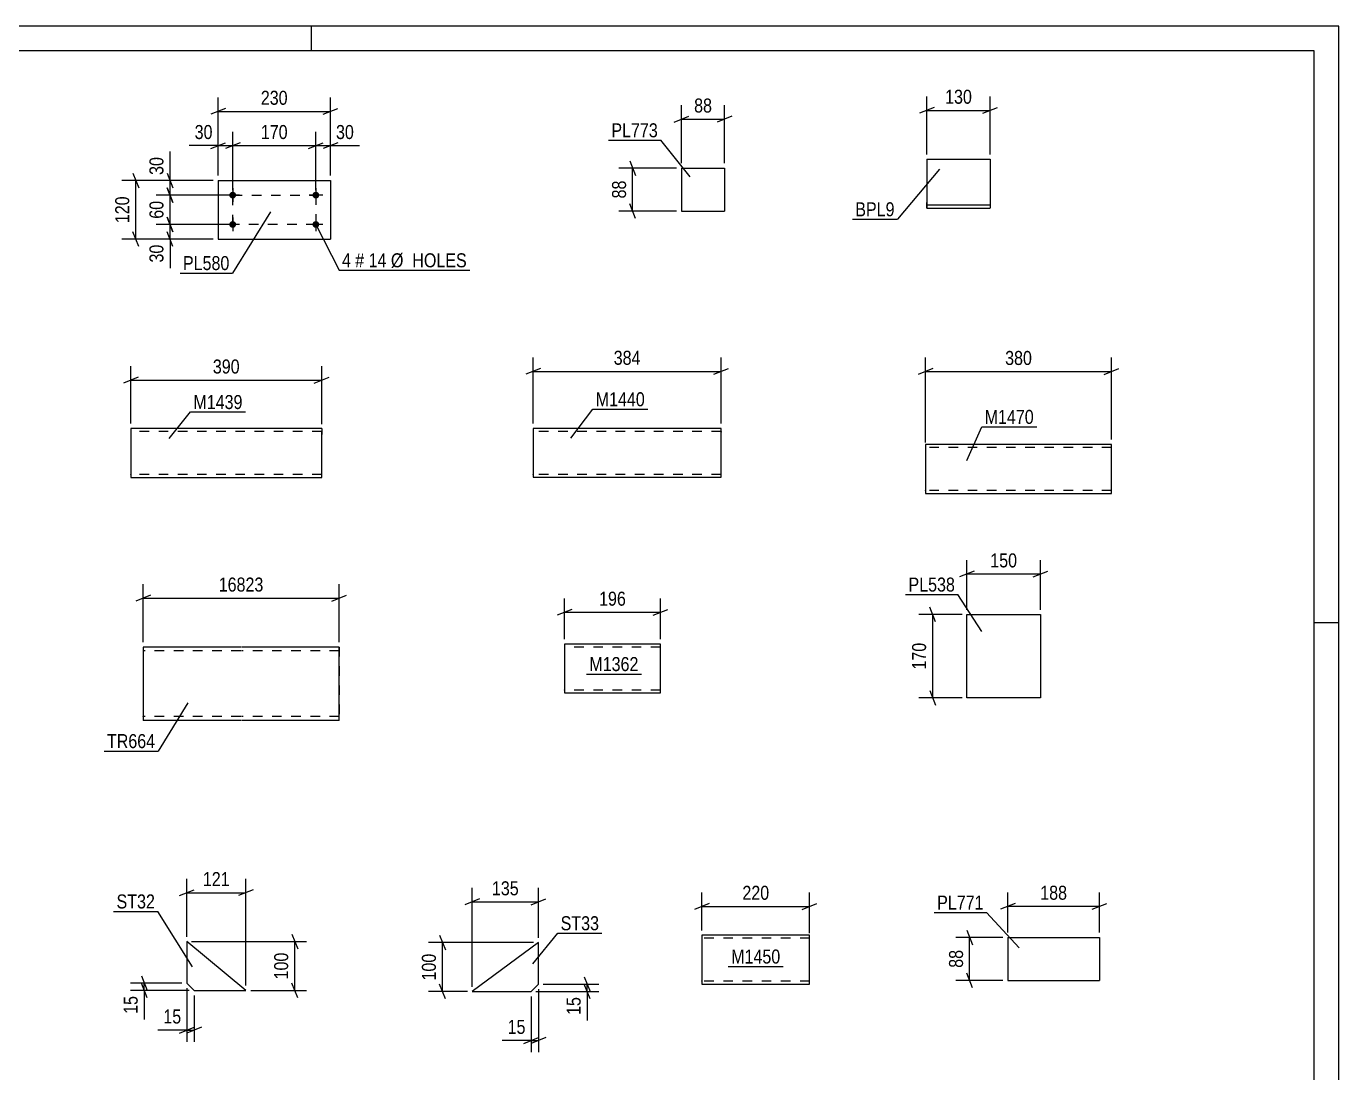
# Model space of a CAD drawing. Header units: millimetres. Extents: x 0 to 594, y 0 to 420.
# Drawn here: x 325.6 to 594, y 206 to 420 of the extents above; entities that cross this region are included whole.
import ezdxf

# ---------------------------------------------------------------- set-up
doc = ezdxf.new("R2010")
doc.units = ezdxf.units.MM
doc.linetypes.add('DXK_LINE_DOT2', pattern=[3.9198, 1.9599, -1.9599])
doc.styles.add('Arial Narrow', font='ARIALN.TTF', dxfattribs={"height": 0.2})

# ---------------------------------------------------------------- blocks, each defined once
blk = doc.blocks.new('Unknown-570386779-1132')
at = {"color": 5, "linetype": 'Continuous'}
for p, q in [((594, 420), (0, 420)), ((384, 415), (384, 420)), ((594, 0), (594, 420)), ((589, 415), (5, 415)), ((589, 5), (589, 415)), ((594, 298), (589, 298))]:
    blk.add_line(p, q, dxfattribs=at)
blk = doc.blocks.new('Bolt-570386779-9736 - 9702')
at = {"linetype": 'Continuous'}
for points in [[(367.86, 384.77, -1), (367.86, 386.17, -1)], [(384.86, 384.77, -1), (384.86, 386.17, -1)], [(367.86, 378.77, -1), (367.86, 380.17, -1)], [(384.86, 378.77, -1), (384.86, 380.17, -1)]]:
    blk.add_hatch(color=1, dxfattribs=at).paths.add_polyline_path(points)
at = {"color": 1, "linetype": 'Continuous'}
for p, q in [((367.86, 386.87), (367.86, 384.07)), ((384.86, 386.87), (384.86, 384.07)), ((369.26, 385.47), (366.46, 385.47)), ((386.26, 385.47), (383.46, 385.47)), ((369.26, 379.47), (366.46, 379.47)), ((367.86, 380.87), (367.86, 378.07)), ((386.26, 379.47), (383.46, 379.47)), ((384.86, 380.87), (384.86, 378.07))]:
    blk.add_line(p, q, dxfattribs=at)
blk = doc.blocks.new('Part-570386779-9751 - 9702')
at = {"color": 2, "linetype": 'Continuous'}
for p, q in [((364.86, 388.47), (364.86, 376.47)), ((364.86, 388.47), (387.86, 388.47)), ((387.86, 388.47), (387.86, 376.47)), ((364.86, 376.47), (387.86, 376.47))]:
    blk.add_line(p, q, dxfattribs=at)
blk = doc.blocks.new('Part-570386779-9984 - 9968')
at = {"color": 2, "linetype": 'Continuous'}
for p, q in [((485.82, 234.13), (463.8, 234.13)), ((463.8, 234.13), (463.8, 224.22)), ((485.82, 224.13), (485.82, 234.13)), ((463.8, 224.22), (463.8, 224.13)), ((463.8, 224.13), (485.82, 224.13))]:
    blk.add_line(p, q, dxfattribs=at)
at = {"color": 7, "linetype": 'DXK_LINE_DOT2'}
for p, q in [((485.82, 233.53), (463.8, 233.53)), ((463.8, 224.73), (463.8, 224.78)), ((485.82, 224.73), (463.8, 224.73)), ((485.82, 224.73), (485.82, 224.78))]:
    blk.add_line(p, q, dxfattribs=at)
blk = doc.blocks.new('Part-570386779-9856 - 9840')
at = {"color": 2, "linetype": 'Continuous'}
for p, q in [((386.05, 337.74), (347.04, 337.74)), ((347.04, 337.74), (347.04, 327.83)), ((386.05, 337.74), (386.05, 337.64)), ((386.05, 337.64), (386.05, 337.38)), ((386.05, 337.38), (386.05, 336.54)), ((386.05, 328.94), (386.05, 336.54)), ((347.04, 327.83), (347.04, 327.74)), ((347.04, 327.74), (386.05, 327.74)), ((386.05, 327.74), (386.05, 328.94))]:
    blk.add_line(p, q, dxfattribs=at)
at = {"color": 7, "linetype": 'DXK_LINE_DOT2'}
for p, q in [((386.05, 337.14), (347.04, 337.14)), ((386.05, 337.38), (386.05, 337.14)), ((386.05, 336.54), (386.05, 336.99)), ((347.04, 328.34), (347.04, 328.38)), ((386.05, 328.34), (347.04, 328.34)), ((386.05, 328.38), (386.05, 328.71)), ((386.05, 328.34), (386.05, 328.38))]:
    blk.add_line(p, q, dxfattribs=at)
blk = doc.blocks.new('Part-570386779-10016 - 10000')
at = {"color": 2, "linetype": 'Continuous'}
for p, q in [((459.63, 391.01), (459.63, 382.21)), ((459.63, 391.01), (468.43, 391.01)), ((468.43, 391.01), (468.43, 382.21)), ((459.63, 382.21), (468.43, 382.21))]:
    blk.add_line(p, q, dxfattribs=at)
blk = doc.blocks.new('Part-570386779-9888 - 9872')
at = {"color": 2, "linetype": 'Continuous'}
for p, q in [((467.71, 337.77), (429.3, 337.77)), ((429.3, 337.77), (429.3, 327.86)), ((467.71, 328.97), (467.71, 337.77)), ((429.3, 327.86), (429.3, 327.77)), ((429.3, 327.77), (467.71, 327.77)), ((467.71, 327.77), (467.71, 328.97))]:
    blk.add_line(p, q, dxfattribs=at)
at = {"color": 7, "linetype": 'DXK_LINE_DOT2'}
for p, q in [((467.71, 337.17), (429.3, 337.17)), ((467.71, 337.17), (467.71, 337.13)), ((467.71, 337.13), (467.71, 337.17)), ((467.71, 337.03), (467.71, 337.13)), ((467.71, 337.13), (467.71, 337.03)), ((429.3, 328.37), (429.3, 328.42)), ((467.71, 328.37), (429.3, 328.37)), ((467.71, 328.42), (467.71, 328.74)), ((467.71, 328.37), (467.71, 328.42))]:
    blk.add_line(p, q, dxfattribs=at)
blk = doc.blocks.new('Part-570386779-10059 - 10043')
at = {"color": 2, "linetype": 'Continuous'}
for p, q in [((509.76, 392.8), (509.76, 382.85)), ((509.76, 392.8), (522.76, 392.8)), ((522.76, 392.8), (522.76, 392.76)), ((522.76, 392.76), (522.76, 382.85)), ((522.76, 383.4), (509.76, 383.4)), ((509.76, 382.85), (509.76, 382.8)), ((509.76, 382.8), (522.76, 382.8)), ((522.76, 382.8), (522.76, 382.85))]:
    blk.add_line(p, q, dxfattribs=at)
at = {"color": 7, "linetype": 'DXK_LINE_DOT2'}
for p, q in [((509.76, 382.8), (509.76, 383.93)), ((522.76, 382.8), (522.76, 382.85))]:
    blk.add_line(p, q, dxfattribs=at)
blk = doc.blocks.new('Part-570386779-9920 - 9904')
at = {"color": 2, "linetype": 'Continuous'}
for p, q in [((455.32, 293.67), (435.71, 293.67)), ((435.71, 293.67), (435.71, 283.76)), ((455.32, 283.67), (455.32, 293.67)), ((435.71, 283.76), (435.71, 283.67)), ((435.71, 283.67), (455.32, 283.67))]:
    blk.add_line(p, q, dxfattribs=at)
at = {"color": 7, "linetype": 'DXK_LINE_DOT2'}
for p, q in [((455.32, 293.07), (435.71, 293.07)), ((435.71, 284.27), (435.71, 284.32)), ((455.32, 284.27), (435.71, 284.27)), ((455.32, 284.27), (455.32, 284.32))]:
    blk.add_line(p, q, dxfattribs=at)
blk = doc.blocks.new('Part-570386779-10150 - 10134')
at = {"color": 2, "linetype": 'Continuous'}
for p, q in [((526.31, 233.7), (526.31, 224.9)), ((526.31, 233.7), (545.11, 233.7)), ((545.11, 233.7), (545.11, 224.9)), ((526.31, 224.9), (545.11, 224.9))]:
    blk.add_line(p, q, dxfattribs=at)
blk = doc.blocks.new('Part-570386779-8673 - 8655')
at = {"color": 2, "linetype": 'Continuous'}
for p, q in [((349.53, 293.06), (349.53, 291.46)), ((369.53, 293.06), (349.53, 293.06)), ((389.63, 293.06), (369.63, 293.06)), ((389.63, 293.06), (389.63, 293.06)), ((389.63, 292.94), (389.63, 293.06)), ((389.63, 278.06), (389.63, 292.94)), ((349.53, 291.46), (349.53, 278.06)), ((369.53, 278.06), (349.53, 278.06)), ((389.63, 278.06), (369.63, 278.06)), ((389.63, 278.06), (389.63, 278.06))]:
    blk.add_line(p, q, dxfattribs=at)
at = {"color": 7, "linetype": 'DXK_LINE_DOT2'}
for p, q in [((389.63, 293.06), (389.63, 278.18)), ((389.63, 293.06), (389.63, 293.06)), ((369.53, 292.26), (349.53, 292.26)), ((389.63, 292.26), (369.63, 292.26)), ((389.63, 292.26), (389.63, 291.46)), ((389.63, 292.26), (389.63, 292.26)), ((349.53, 278.86), (349.53, 278.92)), ((369.53, 278.86), (349.53, 278.86)), ((389.63, 278.86), (369.63, 278.86)), ((389.63, 278.92), (389.63, 279.05)), ((389.63, 278.86), (389.63, 278.92)), ((389.63, 278.86), (389.63, 278.92)), ((389.63, 278.86), (389.63, 278.86)), ((389.63, 278.06), (389.63, 278.18)), ((389.63, 278.06), (389.63, 278.06))]:
    blk.add_line(p, q, dxfattribs=at)
blk = doc.blocks.new('Part-570386779-9520 - 9504')
at = {"color": 2, "linetype": 'Continuous'}
for p, q in [((517.99, 282.7), (517.99, 299.7)), ((517.99, 299.7), (532.99, 299.7)), ((532.99, 299.7), (532.99, 282.7)), ((532.99, 282.7), (517.99, 282.7))]:
    blk.add_line(p, q, dxfattribs=at)
blk = doc.blocks.new('Part-570386779-9563 - 9547')
at = {"color": 2, "linetype": 'Continuous'}
for p, q in [((358.46, 232.84), (358.46, 224.34)), ((370.55, 222.84), (358.46, 232.84)), ((359.96, 222.84), (358.46, 224.34)), ((359.96, 222.84), (370.55, 222.84))]:
    blk.add_line(p, q, dxfattribs=at)
blk = doc.blocks.new('Part-570386779-9622 - 9606')
at = {"color": 2, "linetype": 'Continuous'}
for p, q in [((430.35, 232.62), (416.85, 222.62)), ((430.35, 224.12), (430.35, 232.62)), ((428.85, 222.62), (430.35, 224.12)), ((416.85, 222.62), (428.85, 222.62))]:
    blk.add_line(p, q, dxfattribs=at)
blk = doc.blocks.new('Part-570386779-9952 - 9936')
at = {"color": 2, "linetype": 'Continuous'}
for p, q in [((547.54, 334.47), (509.53, 334.47)), ((509.53, 334.47), (509.53, 324.56)), ((547.54, 324.47), (547.54, 334.47)), ((509.53, 324.56), (509.53, 324.47)), ((509.53, 324.47), (547.54, 324.47))]:
    blk.add_line(p, q, dxfattribs=at)
at = {"color": 7, "linetype": 'DXK_LINE_DOT2'}
for p, q in [((547.54, 333.87), (509.53, 333.87)), ((509.53, 325.07), (509.53, 325.12)), ((547.54, 325.07), (509.53, 325.07)), ((547.54, 325.07), (547.54, 325.12))]:
    blk.add_line(p, q, dxfattribs=at)
blk = doc.blocks.new('Rectangle-570386779-19592 - 9702')
at = {"color": 1, "linetype": 'DXK_LINE_DOT2'}
blk.add_lwpolyline([(367.86, 385.47), (384.86, 385.47), (384.86, 379.47), (367.86, 379.47), (367.86, 385.47)], close=True, dxfattribs=at)
blk = doc.blocks.new('StraightDimension-570386779-9764 - 9702')
at = {"color": 7, "linetype": 'Continuous'}
for p, q in [((364.86, 389.47), (364.86, 398.44)), ((367.86, 386.47), (367.86, 398.44)), ((363.36, 394.99), (366.36, 396.19)), ((364.86, 395.59), (367.86, 395.59)), ((369.36, 396.19), (366.36, 394.99))]:
    blk.add_line(p, q, dxfattribs=at)
at = {"color": 0}
blk.add_wipeout([(364.33, 396.34), (364.33, 400.54), (359.48, 400.54), (359.48, 396.34)], dxfattribs=at)
at = {"color": 7, "linetype": 'Continuous'}
blk.add_line((364.86, 395.59), (358.95, 395.59), dxfattribs=at)
blk.add_line((364.86, 395.59), (358.95, 395.59), dxfattribs=at)
at = {"color": 3, "style": 'Arial Narrow'}
blk.add_text('30', height=2.863, dxfattribs=at).set_placement((360.08, 396.94))
blk = doc.blocks.new('StraightDimension-570386779-9753 - 9702')
at = {"color": 7, "linetype": 'Continuous'}
for p, q in [((364.86, 389.47), (364.86, 405.44)), ((387.86, 389.47), (387.86, 405.44)), ((366.36, 403.19), (363.36, 401.99)), ((364.86, 402.59), (387.86, 402.59)), ((386.36, 401.99), (389.36, 403.19))]:
    blk.add_line(p, q, dxfattribs=at)
at = {"color": 0}
blk.add_wipeout([(379.7, 403.34), (379.7, 407.54), (373.01, 407.54), (373.01, 403.34)], dxfattribs=at)
at = {"color": 3, "style": 'Arial Narrow'}
blk.add_text('230', height=2.863, dxfattribs=at).set_placement((373.61, 403.94))
blk = doc.blocks.new('StraightDimension-570386779-9774 - 9702')
at = {"color": 7, "linetype": 'Continuous'}
for p, q in [((367.86, 386.47), (367.86, 398.44)), ((384.86, 386.47), (384.86, 398.44)), ((369.36, 396.19), (366.36, 394.99)), ((367.86, 395.59), (384.86, 395.59)), ((383.36, 394.99), (386.36, 396.19))]:
    blk.add_line(p, q, dxfattribs=at)
at = {"color": 0}
blk.add_wipeout([(379.7, 396.34), (379.7, 400.54), (373.01, 400.54), (373.01, 396.34)], dxfattribs=at)
at = {"color": 3, "style": 'Arial Narrow'}
blk.add_text('170', height=2.863, dxfattribs=at).set_placement((373.61, 396.94))
blk = doc.blocks.new('StraightDimension-570386779-9784 - 9702')
at = {"color": 7, "linetype": 'Continuous'}
for p, q in [((384.86, 386.47), (384.86, 398.44)), ((387.86, 389.47), (387.86, 398.44)), ((383.36, 394.99), (386.36, 396.19)), ((384.86, 395.59), (387.86, 395.59)), ((389.36, 396.19), (386.36, 394.99))]:
    blk.add_line(p, q, dxfattribs=at)
at = {"color": 0}
blk.add_wipeout([(393.24, 396.34), (393.24, 400.54), (388.38, 400.54), (388.38, 396.34)], dxfattribs=at)
at = {"color": 7, "linetype": 'Continuous'}
blk.add_line((387.86, 395.59), (393.76, 395.59), dxfattribs=at)
blk.add_line((387.86, 395.59), (393.76, 395.59), dxfattribs=at)
at = {"color": 3, "style": 'Arial Narrow'}
blk.add_text('30', height=2.863, dxfattribs=at).set_placement((388.98, 396.94))
blk = doc.blocks.new('StraightDimension-570386779-9795 - 9702')
at = {"color": 7, "linetype": 'Continuous'}
for p, q in [((347.45, 389.97), (348.65, 386.97)), ((363.86, 388.47), (345.2, 388.47)), ((348.05, 376.47), (348.05, 388.47)), ((363.86, 376.47), (345.2, 376.47)), ((348.65, 374.97), (347.45, 377.97))]:
    blk.add_line(p, q, dxfattribs=at)
at = {"color": 0}
blk.add_wipeout([(347.3, 385.81), (343.1, 385.81), (343.1, 379.13), (347.3, 379.13)], dxfattribs=at)
at = {"color": 3, "style": 'Arial Narrow'}
blk.add_text('120', height=2.863, rotation=90.0002, dxfattribs=at).set_placement((346.7, 379.73))
blk = doc.blocks.new('StraightDimension-570386779-9806 - 9702')
at = {"color": 7, "linetype": 'Continuous'}
for p, q in [((366.86, 379.47), (352.2, 379.47)), ((354.45, 380.97), (355.65, 377.97)), ((355.05, 376.47), (355.05, 379.47)), ((363.86, 376.47), (352.2, 376.47)), ((355.65, 374.97), (354.45, 377.97))]:
    blk.add_line(p, q, dxfattribs=at)
at = {"color": 0}
blk.add_wipeout([(354.3, 375.95), (350.1, 375.95), (350.1, 371.09), (354.3, 371.09)], dxfattribs=at)
at = {"color": 7, "linetype": 'Continuous'}
blk.add_line((355.05, 376.47), (355.05, 370.56), dxfattribs=at)
blk.add_line((355.05, 376.47), (355.05, 370.56), dxfattribs=at)
at = {"color": 3, "style": 'Arial Narrow'}
blk.add_text('30', height=2.863, rotation=90.0002, dxfattribs=at).set_placement((353.7, 371.69))
blk = doc.blocks.new('StraightDimension-570386779-9816 - 9702')
at = {"color": 7, "linetype": 'Continuous'}
for p, q in [((354.45, 386.97), (355.65, 383.97)), ((366.86, 385.47), (352.2, 385.47)), ((355.05, 379.47), (355.05, 385.47)), ((366.86, 379.47), (352.2, 379.47)), ((355.65, 377.97), (354.45, 380.97))]:
    blk.add_line(p, q, dxfattribs=at)
at = {"color": 0}
blk.add_wipeout([(354.3, 384.9), (350.1, 384.9), (350.1, 380.04), (354.3, 380.04)], dxfattribs=at)
at = {"color": 3, "style": 'Arial Narrow'}
blk.add_text('60', height=2.863, rotation=90.0002, dxfattribs=at).set_placement((353.7, 380.64))
blk = doc.blocks.new('StraightDimension-570386779-9826 - 9702')
at = {"color": 7, "linetype": 'Continuous'}
for p, q in [((354.45, 389.97), (355.65, 386.97)), ((363.86, 388.47), (352.2, 388.47)), ((355.65, 383.97), (354.45, 386.97)), ((355.05, 385.47), (355.05, 388.47)), ((366.86, 385.47), (352.2, 385.47))]:
    blk.add_line(p, q, dxfattribs=at)
at = {"color": 0}
blk.add_wipeout([(354.3, 393.85), (350.1, 393.85), (350.1, 389), (354.3, 389)], dxfattribs=at)
at = {"color": 7, "linetype": 'Continuous'}
blk.add_line((355.05, 388.47), (355.05, 394.38), dxfattribs=at)
blk.add_line((355.05, 388.47), (355.05, 394.38), dxfattribs=at)
at = {"color": 3, "style": 'Arial Narrow'}
blk.add_text('30', height=2.863, rotation=90.0002, dxfattribs=at).set_placement((353.7, 389.6))
blk = doc.blocks.new('StraightDimension-570386779-19692 - 9968')
at = {"color": 7, "linetype": 'Continuous'}
for p, q in [((463.8, 235.13), (463.8, 242.88)), ((485.82, 234.53), (485.82, 242.88)), ((465.3, 240.63), (462.3, 239.43)), ((463.8, 240.03), (485.82, 240.03)), ((484.32, 239.43), (487.32, 240.63))]:
    blk.add_line(p, q, dxfattribs=at)
at = {"color": 0}
blk.add_wipeout([(478.15, 240.78), (478.15, 244.98), (471.47, 244.98), (471.47, 240.78)], dxfattribs=at)
at = {"color": 3, "style": 'Arial Narrow'}
blk.add_text('220', height=2.863, dxfattribs=at).set_placement((472.07, 241.38))
blk = doc.blocks.new('StraightDimension-570386779-19604 - 9840')
at = {"color": 7, "linetype": 'Continuous'}
for p, q in [((347.04, 338.74), (347.04, 350.49)), ((386.05, 338.64), (386.05, 350.49)), ((348.54, 348.24), (345.54, 347.04)), ((347.04, 347.64), (386.05, 347.64)), ((384.55, 347.04), (387.55, 348.24))]:
    blk.add_line(p, q, dxfattribs=at)
at = {"color": 0}
blk.add_wipeout([(369.89, 348.39), (369.89, 352.59), (363.2, 352.59), (363.2, 348.39)], dxfattribs=at)
at = {"color": 3, "style": 'Arial Narrow'}
blk.add_text('390', height=2.863, dxfattribs=at).set_placement((363.8, 348.99))
blk = doc.blocks.new('StraightDimension-570386779-10018 - 10000')
at = {"color": 7, "linetype": 'Continuous'}
for p, q in [((459.63, 392.01), (459.63, 403.86)), ((468.43, 392.01), (468.43, 403.86)), ((458.13, 400.41), (461.13, 401.61)), ((459.63, 401.01), (468.43, 401.01)), ((469.93, 401.61), (466.93, 400.41))]:
    blk.add_line(p, q, dxfattribs=at)
at = {"color": 0}
blk.add_wipeout([(466.46, 401.76), (466.46, 405.96), (461.6, 405.96), (461.6, 401.76)], dxfattribs=at)
at = {"color": 3, "style": 'Arial Narrow'}
blk.add_text('88', height=2.863, dxfattribs=at).set_placement((462.2, 402.36))
blk = doc.blocks.new('StraightDimension-570386779-10029 - 10000')
at = {"color": 7, "linetype": 'Continuous'}
for p, q in [((449.03, 392.51), (450.23, 389.51)), ((458.63, 391.01), (446.78, 391.01)), ((449.63, 382.21), (449.63, 391.01)), ((458.63, 382.21), (446.78, 382.21)), ((450.23, 380.71), (449.03, 383.71))]:
    blk.add_line(p, q, dxfattribs=at)
at = {"color": 0}
blk.add_wipeout([(448.88, 389.04), (444.68, 389.04), (444.68, 384.19), (448.88, 384.19)], dxfattribs=at)
at = {"color": 3, "style": 'Arial Narrow'}
blk.add_text('88', height=2.863, rotation=90.0002, dxfattribs=at).set_placement((448.28, 384.79))
blk = doc.blocks.new('StraightDimension-570386779-19618 - 9872')
at = {"color": 7, "linetype": 'Continuous'}
for p, q in [((429.3, 338.77), (429.3, 352.28)), ((467.71, 338.77), (467.71, 352.28)), ((430.8, 350.03), (427.8, 348.83)), ((429.3, 349.43), (467.71, 349.43)), ((466.21, 348.83), (469.21, 350.03))]:
    blk.add_line(p, q, dxfattribs=at)
at = {"color": 0}
blk.add_wipeout([(451.85, 350.18), (451.85, 354.38), (445.16, 354.38), (445.16, 350.18)], dxfattribs=at)
at = {"color": 3, "style": 'Arial Narrow'}
blk.add_text('384', height=2.863, dxfattribs=at).set_placement((445.76, 350.78))
blk = doc.blocks.new('StraightDimension-570386779-10061 - 10043')
at = {"color": 7, "linetype": 'Continuous'}
for p, q in [((509.76, 393.8), (509.76, 405.65)), ((522.76, 393.8), (522.76, 405.65)), ((511.26, 403.4), (508.26, 402.2)), ((509.76, 402.8), (522.76, 402.8)), ((521.26, 402.2), (524.26, 403.4))]:
    blk.add_line(p, q, dxfattribs=at)
at = {"color": 0}
blk.add_wipeout([(519.61, 403.55), (519.61, 407.75), (512.92, 407.75), (512.92, 403.55)], dxfattribs=at)
at = {"color": 3, "style": 'Arial Narrow'}
blk.add_text('130', height=2.863, dxfattribs=at).set_placement((513.52, 404.15))
blk = doc.blocks.new('StraightDimension-570386779-19655 - 9904')
at = {"color": 7, "linetype": 'Continuous'}
for p, q in [((437.21, 300.77), (434.21, 299.57)), ((435.71, 294.67), (435.71, 303.02)), ((453.82, 299.57), (456.82, 300.77)), ((455.32, 294.67), (455.32, 303.02)), ((435.71, 300.17), (455.32, 300.17))]:
    blk.add_line(p, q, dxfattribs=at)
at = {"color": 0}
blk.add_wipeout([(448.86, 300.92), (448.86, 305.12), (442.17, 305.12), (442.17, 300.92)], dxfattribs=at)
at = {"color": 3, "style": 'Arial Narrow'}
blk.add_text('196', height=2.863, dxfattribs=at).set_placement((442.77, 301.52))
blk = doc.blocks.new('StraightDimension-570386779-10152 - 10134')
at = {"color": 7, "linetype": 'Continuous'}
for p, q in [((526.31, 234.7), (526.31, 242.9)), ((545.11, 234.7), (545.11, 242.9)), ((527.81, 240.65), (524.81, 239.45)), ((526.31, 240.05), (545.11, 240.05)), ((543.61, 239.45), (546.61, 240.65))]:
    blk.add_line(p, q, dxfattribs=at)
at = {"color": 0}
blk.add_wipeout([(539.05, 240.8), (539.05, 245), (532.37, 245), (532.37, 240.8)], dxfattribs=at)
at = {"color": 3, "style": 'Arial Narrow'}
blk.add_text('188', height=2.863, dxfattribs=at).set_placement((532.97, 241.4))
blk = doc.blocks.new('StraightDimension-570386779-10163 - 10134')
at = {"color": 7, "linetype": 'Continuous'}
for p, q in [((525.31, 233.7), (515.68, 233.7)), ((517.93, 235.2), (519.13, 232.2)), ((518.53, 224.9), (518.53, 233.7)), ((519.13, 223.4), (517.93, 226.4)), ((525.31, 224.9), (515.68, 224.9))]:
    blk.add_line(p, q, dxfattribs=at)
at = {"color": 0}
blk.add_wipeout([(517.78, 231.73), (513.58, 231.73), (513.58, 226.88), (517.78, 226.88)], dxfattribs=at)
at = {"color": 3, "style": 'Arial Narrow'}
blk.add_text('88', height=2.863, rotation=90.0002, dxfattribs=at).set_placement((517.18, 227.48))
blk = doc.blocks.new('StraightDimension-570386779-8676 - 8655')
at = {"color": 7, "linetype": 'Continuous'}
for p, q in [((351.03, 303.66), (348.03, 302.46)), ((349.53, 294.06), (349.53, 305.91)), ((388.13, 302.46), (391.13, 303.66)), ((389.63, 294.06), (389.63, 305.91)), ((349.53, 303.06), (389.63, 303.06))]:
    blk.add_line(p, q, dxfattribs=at)
at = {"color": 0}
blk.add_wipeout([(374.75, 303.81), (374.75, 308.01), (364.4, 308.01), (364.4, 303.81)], dxfattribs=at)
at = {"color": 3, "style": 'Arial Narrow'}
blk.add_text('16823', height=2.863, dxfattribs=at).set_placement((365, 304.41))
blk = doc.blocks.new('StraightDimension-570386779-9533 - 9504')
at = {"color": 7, "linetype": 'Continuous'}
for p, q in [((511.58, 298.2), (510.38, 301.2)), ((516.99, 299.7), (508.13, 299.7)), ((510.98, 282.7), (510.98, 299.7)), ((516.99, 282.7), (508.13, 282.7)), ((510.38, 284.2), (511.58, 281.2))]:
    blk.add_line(p, q, dxfattribs=at)
at = {"color": 0}
blk.add_wipeout([(510.23, 294.54), (506.03, 294.54), (506.03, 287.86), (510.23, 287.86)], dxfattribs=at)
at = {"color": 3, "style": 'Arial Narrow'}
blk.add_text('170', height=2.863, rotation=90.0002, dxfattribs=at).set_placement((509.63, 288.46))
blk = doc.blocks.new('StraightDimension-570386779-19681 - 9504')
at = {"color": 7, "linetype": 'Continuous'}
for p, q in [((517.99, 300.7), (517.99, 310.85)), ((532.99, 300.7), (532.99, 310.85)), ((519.49, 308.6), (516.49, 307.4)), ((517.99, 308), (532.99, 308)), ((531.49, 307.4), (534.49, 308.6))]:
    blk.add_line(p, q, dxfattribs=at)
at = {"color": 0}
blk.add_wipeout([(528.83, 308.75), (528.83, 312.95), (522.15, 312.95), (522.15, 308.75)], dxfattribs=at)
at = {"color": 3, "style": 'Arial Narrow'}
blk.add_text('150', height=2.863, dxfattribs=at).set_placement((522.75, 309.35))
blk = doc.blocks.new('StraightDimension-570386779-9565 - 9547')
at = {"color": 7, "linetype": 'Continuous'}
for p, q in [((379.95, 234.34), (381.15, 231.34)), ((359.46, 232.84), (382.95, 232.84)), ((380.55, 222.84), (380.55, 232.84)), ((371.55, 222.84), (382.95, 222.84)), ((381.15, 221.34), (379.95, 224.34))]:
    blk.add_line(p, q, dxfattribs=at)
at = {"color": 0}
blk.add_wipeout([(379.8, 231.18), (375.6, 231.18), (375.6, 224.5), (379.8, 224.5)], dxfattribs=at)
at = {"color": 3, "style": 'Arial Narrow'}
blk.add_text('100', height=2.863, rotation=90.0002, dxfattribs=at).set_placement((379.2, 225.1))
blk = doc.blocks.new('StraightDimension-570386779-9574 - 9547')
at = {"color": 7, "linetype": 'Continuous'}
for p, q in [((349.18, 225.84), (350.38, 222.84)), ((357.46, 224.34), (346.93, 224.34)), ((358.96, 222.84), (346.93, 222.84)), ((350.38, 221.34), (349.18, 224.34)), ((349.78, 222.84), (349.78, 224.34))]:
    blk.add_line(p, q, dxfattribs=at)
at = {"color": 0}
blk.add_wipeout([(349.03, 222.32), (344.83, 222.32), (344.83, 217.46), (349.03, 217.46)], dxfattribs=at)
at = {"color": 7, "linetype": 'Continuous'}
blk.add_line((349.78, 222.84), (349.78, 216.94), dxfattribs=at)
blk.add_line((349.78, 222.84), (349.78, 216.94), dxfattribs=at)
at = {"color": 3, "style": 'Arial Narrow'}
blk.add_text('15', height=2.863, rotation=90.0002, dxfattribs=at).set_placement((348.43, 218.06))
blk = doc.blocks.new('StraightDimension-570386779-9585 - 9547')
at = {"color": 7, "linetype": 'Continuous'}
for p, q in [((358.46, 233.84), (358.46, 245.69)), ((370.55, 223.84), (370.55, 245.69)), ((356.96, 242.24), (359.96, 243.44)), ((358.46, 242.84), (370.55, 242.84)), ((372.05, 243.44), (369.05, 242.24))]:
    blk.add_line(p, q, dxfattribs=at)
at = {"color": 0}
blk.add_wipeout([(367.85, 243.59), (367.85, 247.79), (361.16, 247.79), (361.16, 243.59)], dxfattribs=at)
at = {"color": 3, "style": 'Arial Narrow'}
blk.add_text('121', height=2.863, dxfattribs=at).set_placement((361.76, 244.19))
blk = doc.blocks.new('StraightDimension-570386779-9592 - 9547')
at = {"color": 7, "linetype": 'Continuous'}
for p, q in [((358.46, 223.34), (358.46, 212.34)), ((359.96, 221.84), (359.96, 212.34)), ((356.96, 214.14), (359.96, 215.34)), ((361.46, 215.34), (358.46, 214.14)), ((358.46, 214.74), (359.96, 214.74))]:
    blk.add_line(p, q, dxfattribs=at)
at = {"color": 0}
blk.add_wipeout([(357.93, 215.49), (357.93, 219.69), (353.08, 219.69), (353.08, 215.49)], dxfattribs=at)
at = {"color": 7, "linetype": 'Continuous'}
blk.add_line((358.46, 214.74), (352.55, 214.74), dxfattribs=at)
blk.add_line((358.46, 214.74), (352.55, 214.74), dxfattribs=at)
at = {"color": 3, "style": 'Arial Narrow'}
blk.add_text('15', height=2.863, dxfattribs=at).set_placement((353.68, 216.09))
blk = doc.blocks.new('StraightDimension-570386779-9633 - 9606')
at = {"color": 7, "linetype": 'Continuous'}
for p, q in [((430.35, 223.12), (430.35, 210.22)), ((428.85, 221.62), (428.85, 210.22)), ((427.35, 212.02), (430.35, 213.22)), ((431.85, 213.22), (428.85, 212.02)), ((428.85, 212.62), (430.35, 212.62))]:
    blk.add_line(p, q, dxfattribs=at)
at = {"color": 0}
blk.add_wipeout([(428.32, 213.37), (428.32, 217.57), (423.47, 217.57), (423.47, 213.37)], dxfattribs=at)
at = {"color": 7, "linetype": 'Continuous'}
blk.add_line((428.85, 212.62), (422.94, 212.62), dxfattribs=at)
blk.add_line((428.85, 212.62), (422.94, 212.62), dxfattribs=at)
at = {"color": 3, "style": 'Arial Narrow'}
blk.add_text('15', height=2.863, dxfattribs=at).set_placement((424.07, 213.97))
blk = doc.blocks.new('StraightDimension-570386779-9656 - 9606')
at = {"color": 7, "linetype": 'Continuous'}
for p, q in [((439.75, 225.62), (440.95, 222.62)), ((431.35, 224.12), (442.75, 224.12)), ((440.95, 221.12), (439.75, 224.12)), ((440.35, 222.62), (440.35, 224.12)), ((429.85, 222.62), (442.75, 222.62))]:
    blk.add_line(p, q, dxfattribs=at)
at = {"color": 0}
blk.add_wipeout([(439.6, 222.09), (435.4, 222.09), (435.4, 217.24), (439.6, 217.24)], dxfattribs=at)
at = {"color": 7, "linetype": 'Continuous'}
blk.add_line((440.35, 222.62), (440.35, 216.71), dxfattribs=at)
blk.add_line((440.35, 222.62), (440.35, 216.71), dxfattribs=at)
at = {"color": 3, "style": 'Arial Narrow'}
blk.add_text('15', height=2.863, rotation=90.0002, dxfattribs=at).set_placement((439, 217.84))
blk = doc.blocks.new('StraightDimension-570386779-9624 - 9606')
at = {"color": 7, "linetype": 'Continuous'}
for p, q in [((418.35, 241.55), (415.35, 240.35)), ((416.85, 223.62), (416.85, 243.8)), ((428.85, 240.35), (431.85, 241.55)), ((430.35, 233.62), (430.35, 243.8)), ((416.85, 240.95), (430.35, 240.95))]:
    blk.add_line(p, q, dxfattribs=at)
at = {"color": 0}
blk.add_wipeout([(426.94, 241.7), (426.94, 245.9), (420.26, 245.9), (420.26, 241.7)], dxfattribs=at)
at = {"color": 3, "style": 'Arial Narrow'}
blk.add_text('135', height=2.863, dxfattribs=at).set_placement((420.86, 242.3))
blk = doc.blocks.new('StraightDimension-570386779-9647 - 9606')
at = {"color": 7, "linetype": 'Continuous'}
for p, q in [((410.15, 234.12), (411.35, 231.12)), ((429.35, 232.62), (407.9, 232.62)), ((410.75, 222.62), (410.75, 232.62)), ((411.35, 221.12), (410.15, 224.12)), ((415.85, 222.62), (407.9, 222.62))]:
    blk.add_line(p, q, dxfattribs=at)
at = {"color": 0}
blk.add_wipeout([(410, 230.96), (405.8, 230.96), (405.8, 224.28), (410, 224.28)], dxfattribs=at)
at = {"color": 3, "style": 'Arial Narrow'}
blk.add_text('100', height=2.863, rotation=90.0002, dxfattribs=at).set_placement((409.4, 224.88))
blk = doc.blocks.new('StraightDimension-570386779-19635 - 9936')
at = {"color": 7, "linetype": 'Continuous'}
for p, q in [((509.53, 334.87), (509.53, 352.24)), ((547.54, 335.47), (547.54, 352.24)), ((511.03, 349.99), (508.03, 348.79)), ((509.53, 349.39), (547.54, 349.39)), ((546.04, 348.79), (549.04, 349.99))]:
    blk.add_line(p, q, dxfattribs=at)
at = {"color": 0}
blk.add_wipeout([(531.88, 350.14), (531.88, 354.34), (525.19, 354.34), (525.19, 350.14)], dxfattribs=at)
at = {"color": 3, "style": 'Arial Narrow'}
blk.add_text('380', height=2.863, dxfattribs=at).set_placement((525.79, 350.74))
blk = doc.blocks.new('Mark-570386779-9732 - 9702')
at = {"color": 0}
blk.add_wipeout([(392.02, 370.71), (392.02, 373.71), (390.2, 373.71), (390.2, 370.71)], dxfattribs=at)
blk.add_wipeout([(392.02, 370.71), (392.02, 373.71), (390.2, 373.71), (390.2, 370.71)], dxfattribs=at)
at = {"color": 7, "linetype": 'Continuous'}
blk.add_line((384.86, 379.47), (389.6, 370.11), dxfattribs=at)
at = {"color": 0}
blk.add_wipeout([(394.75, 370.71), (394.75, 373.71), (392.92, 373.71), (392.92, 370.71)], dxfattribs=at)
blk.add_wipeout([(394.75, 370.71), (394.75, 373.71), (392.92, 373.71), (392.92, 370.71)], dxfattribs=at)
at = {"color": 3, "style": 'Arial Narrow'}
blk.add_text('4', height=2.86, dxfattribs=at).set_placement((390.2, 370.71))
at = {"color": 0}
blk.add_wipeout([(399.31, 370.71), (399.31, 373.71), (395.65, 373.71), (395.65, 370.71)], dxfattribs=at)
blk.add_wipeout([(399.31, 370.71), (399.31, 373.71), (395.65, 373.71), (395.65, 370.71)], dxfattribs=at)
at = {"color": 3, "style": 'Arial Narrow'}
blk.add_text('#', height=2.86, dxfattribs=at).set_placement((392.92, 370.71))
at = {"color": 0}
blk.add_wipeout([(415.73, 370.71), (415.73, 373.71), (400.21, 373.71), (400.21, 370.71)], dxfattribs=at)
blk.add_wipeout([(415.73, 370.71), (415.73, 373.71), (400.21, 373.71), (400.21, 370.71)], dxfattribs=at)
at = {"color": 7, "linetype": 'Continuous'}
blk.add_line((389.6, 370.11), (416.33, 370.11), dxfattribs=at)
at = {"color": 3, "style": 'Arial Narrow'}
for s, p in [('14', (395.65, 370.71)), ('Ø  HOLES', (400.21, 370.71))]:
    blk.add_text(s, height=2.863, dxfattribs=at).set_placement(p)
blk = doc.blocks.new('Mark-570386779-9747 - 9702')
at = {"color": 0}
blk.add_wipeout([(367.2, 370.14), (367.2, 373.14), (357.69, 373.14), (357.69, 370.14)], dxfattribs=at)
blk.add_wipeout([(367.2, 370.14), (367.2, 373.14), (357.69, 373.14), (357.69, 370.14)], dxfattribs=at)
at = {"color": 30, "linetype": 'Continuous'}
for p in [(375.57, 382.04), (357.09, 369.54)]:
    blk.add_line(p, (367.8, 369.54), dxfattribs=at)
at = {"color": 3, "style": 'Arial Narrow'}
blk.add_text('PL580', height=2.863, dxfattribs=at).set_placement((357.69, 370.14))
blk = doc.blocks.new('Mark-570386779-9980 - 9968')
at = {"color": 0}
blk.add_wipeout([(479.84, 228.35), (479.84, 231.35), (469.78, 231.35), (469.78, 228.35)], dxfattribs=at)
blk.add_wipeout([(479.84, 228.35), (479.84, 231.35), (469.78, 231.35), (469.78, 228.35)], dxfattribs=at)
at = {"color": 30, "linetype": 'Continuous'}
blk.add_line((469.18, 227.75), (480.44, 227.75), dxfattribs=at)
at = {"color": 3, "style": 'Arial Narrow'}
blk.add_text('M1450', height=2.863, dxfattribs=at).set_placement((469.78, 228.35))
blk = doc.blocks.new('Mark-570386779-9852 - 9840')
at = {"color": 0}
blk.add_wipeout([(369.88, 341.73), (369.88, 344.73), (359.83, 344.73), (359.83, 341.73)], dxfattribs=at)
blk.add_wipeout([(369.88, 341.73), (369.88, 344.73), (359.83, 344.73), (359.83, 341.73)], dxfattribs=at)
at = {"color": 30, "linetype": 'Continuous'}
for p, q in [((354.87, 335.71), (359.23, 341.13)), ((359.23, 341.13), (370.48, 341.13))]:
    blk.add_line(p, q, dxfattribs=at)
at = {"color": 3, "style": 'Arial Narrow'}
blk.add_text('M1439', height=2.863, dxfattribs=at).set_placement((359.83, 341.73))
blk = doc.blocks.new('Mark-570386779-10012 - 10000')
at = {"color": 0}
blk.add_wipeout([(454.78, 397.29), (454.78, 400.29), (445.28, 400.29), (445.28, 397.29)], dxfattribs=at)
blk.add_wipeout([(454.78, 397.29), (454.78, 400.29), (445.28, 400.29), (445.28, 397.29)], dxfattribs=at)
at = {"color": 30, "linetype": 'Continuous'}
for p in [(444.68, 396.69), (461.42, 389.23)]:
    blk.add_line(p, (455.38, 396.69), dxfattribs=at)
at = {"color": 3, "style": 'Arial Narrow'}
blk.add_text('PL773', height=2.863, dxfattribs=at).set_placement((445.28, 397.29))
blk = doc.blocks.new('Mark-570386779-9884 - 9872')
at = {"color": 0}
blk.add_wipeout([(452.14, 342.3), (452.14, 345.3), (442.08, 345.3), (442.08, 342.3)], dxfattribs=at)
blk.add_wipeout([(452.14, 342.3), (452.14, 345.3), (442.08, 345.3), (442.08, 342.3)], dxfattribs=at)
at = {"color": 30, "linetype": 'Continuous'}
for p, q in [((437.01, 335.74), (441.48, 341.7)), ((441.48, 341.7), (452.74, 341.7))]:
    blk.add_line(p, q, dxfattribs=at)
at = {"color": 3, "style": 'Arial Narrow'}
blk.add_text('M1440', height=2.863, dxfattribs=at).set_placement((442.08, 342.3))
blk = doc.blocks.new('Mark-570386779-10055 - 10043')
at = {"color": 0}
blk.add_wipeout([(503.19, 381.14), (503.19, 384.14), (495.15, 384.14), (495.15, 381.14)], dxfattribs=at)
blk.add_wipeout([(503.19, 381.14), (503.19, 384.14), (495.15, 384.14), (495.15, 381.14)], dxfattribs=at)
at = {"color": 30, "linetype": 'Continuous'}
for p in [(512.39, 390.77), (494.55, 380.54)]:
    blk.add_line(p, (503.79, 380.54), dxfattribs=at)
at = {"color": 3, "style": 'Arial Narrow'}
blk.add_text('BPL9', height=2.863, dxfattribs=at).set_placement((495.15, 381.14))
blk = doc.blocks.new('Mark-570386779-9916 - 9904')
at = {"color": 0}
blk.add_wipeout([(450.83, 288.15), (450.83, 291.15), (440.78, 291.15), (440.78, 288.15)], dxfattribs=at)
blk.add_wipeout([(450.83, 288.15), (450.83, 291.15), (440.78, 291.15), (440.78, 288.15)], dxfattribs=at)
at = {"color": 30, "linetype": 'Continuous'}
blk.add_line((440.18, 287.55), (451.43, 287.55), dxfattribs=at)
at = {"color": 3, "style": 'Arial Narrow'}
blk.add_text('M1362', height=2.863, dxfattribs=at).set_placement((440.78, 288.15))
blk = doc.blocks.new('Mark-570386779-10146 - 10134')
at = {"color": 0}
blk.add_wipeout([(521.4, 239.38), (521.4, 242.38), (511.89, 242.38), (511.89, 239.38)], dxfattribs=at)
blk.add_wipeout([(521.4, 239.38), (521.4, 242.38), (511.89, 242.38), (511.89, 239.38)], dxfattribs=at)
at = {"color": 30, "linetype": 'Continuous'}
for p in [(511.29, 238.78), (528.69, 231.54)]:
    blk.add_line(p, (522, 238.78), dxfattribs=at)
at = {"color": 3, "style": 'Arial Narrow'}
blk.add_text('PL771', height=2.863, dxfattribs=at).set_placement((511.89, 239.38))
blk = doc.blocks.new('Mark-570386779-8669 - 8655')
at = {"color": 0}
blk.add_wipeout([(352.01, 272.4), (352.01, 275.4), (342.15, 275.4), (342.15, 272.4)], dxfattribs=at)
blk.add_wipeout([(352.01, 272.4), (352.01, 275.4), (342.15, 275.4), (342.15, 272.4)], dxfattribs=at)
at = {"color": 30, "linetype": 'Continuous'}
for p in [(358.71, 281.68), (341.55, 271.8)]:
    blk.add_line(p, (352.61, 271.8), dxfattribs=at)
at = {"color": 3, "style": 'Arial Narrow'}
blk.add_text('TR664', height=2.863, dxfattribs=at).set_placement((342.15, 272.4))
blk = doc.blocks.new('Mark-570386779-9516 - 9504')
at = {"color": 0}
blk.add_wipeout([(515.53, 304.41), (515.53, 307.41), (506.03, 307.41), (506.03, 304.41)], dxfattribs=at)
blk.add_wipeout([(515.53, 304.41), (515.53, 307.41), (506.03, 307.41), (506.03, 304.41)], dxfattribs=at)
at = {"color": 30, "linetype": 'Continuous'}
for p in [(505.43, 303.81), (521.02, 296.27)]:
    blk.add_line(p, (516.13, 303.81), dxfattribs=at)
at = {"color": 3, "style": 'Arial Narrow'}
blk.add_text('PL538', height=2.863, dxfattribs=at).set_placement((506.03, 304.41))
blk = doc.blocks.new('Mark-570386779-9559 - 9547')
at = {"color": 0}
blk.add_wipeout([(351.96, 239.61), (351.96, 242.61), (344.11, 242.61), (344.11, 239.61)], dxfattribs=at)
blk.add_wipeout([(351.96, 239.61), (351.96, 242.61), (344.11, 242.61), (344.11, 239.61)], dxfattribs=at)
at = {"color": 30, "linetype": 'Continuous'}
for p in [(343.51, 239.01), (359.67, 227.71)]:
    blk.add_line(p, (352.56, 239.01), dxfattribs=at)
at = {"color": 3, "style": 'Arial Narrow'}
blk.add_text('ST32', height=2.863, dxfattribs=at).set_placement((344.11, 239.61))
blk = doc.blocks.new('Mark-570386779-9618 - 9606')
at = {"color": 0}
blk.add_wipeout([(442.76, 235.16), (442.76, 238.16), (434.91, 238.16), (434.91, 235.16)], dxfattribs=at)
blk.add_wipeout([(442.76, 235.16), (442.76, 238.16), (434.91, 238.16), (434.91, 235.16)], dxfattribs=at)
at = {"color": 30, "linetype": 'Continuous'}
for p, q in [((429.21, 228.3), (434.31, 234.56)), ((434.31, 234.56), (443.36, 234.56))]:
    blk.add_line(p, q, dxfattribs=at)
at = {"color": 3, "style": 'Arial Narrow'}
blk.add_text('ST33', height=2.863, dxfattribs=at).set_placement((434.91, 235.16))
blk = doc.blocks.new('Mark-570386779-9948 - 9936')
at = {"color": 0}
blk.add_wipeout([(531.65, 338.69), (531.65, 341.69), (521.6, 341.69), (521.6, 338.69)], dxfattribs=at)
blk.add_wipeout([(531.65, 338.69), (531.65, 341.69), (521.6, 341.69), (521.6, 338.69)], dxfattribs=at)
at = {"color": 30, "linetype": 'Continuous'}
for p, q in [((517.95, 331.2), (521, 338.09)), ((521, 338.09), (532.25, 338.09))]:
    blk.add_line(p, q, dxfattribs=at)
at = {"color": 3, "style": 'Arial Narrow'}
blk.add_text('M1470', height=2.863, dxfattribs=at).set_placement((521.6, 338.69))

msp = doc.modelspace()

# ---------------------------------------------------------------- block references
for name in ['Unknown-570386779-1132', 'Part-570386779-10059 - 10043', 'Part-570386779-10016 - 10000', 'Part-570386779-9751 - 9702', 'Bolt-570386779-9736 - 9702', 'Rectangle-570386779-19592 - 9702', 'Part-570386779-9856 - 9840', 'Part-570386779-9888 - 9872', 'Part-570386779-9952 - 9936', 'Part-570386779-9520 - 9504', 'Part-570386779-8673 - 8655', 'Part-570386779-9920 - 9904', 'Part-570386779-9984 - 9968', 'Part-570386779-10150 - 10134', 'Part-570386779-9563 - 9547', 'Part-570386779-9622 - 9606']:
    msp.add_blockref(name, (0, 0))

# ---------------------------------------------------------------- next in the draw order: block references
for name in ['StraightDimension-570386779-10018 - 10000', 'StraightDimension-570386779-10061 - 10043', 'StraightDimension-570386779-9764 - 9702', 'Mark-570386779-10055 - 10043', 'Mark-570386779-9732 - 9702', 'StraightDimension-570386779-19618 - 9872', 'StraightDimension-570386779-19635 - 9936', 'StraightDimension-570386779-19604 - 9840', 'StraightDimension-570386779-8676 - 8655', 'StraightDimension-570386779-19655 - 9904', 'StraightDimension-570386779-9533 - 9504', 'Mark-570386779-9916 - 9904', 'Mark-570386779-8669 - 8655', 'StraightDimension-570386779-19692 - 9968', 'StraightDimension-570386779-10152 - 10134', 'StraightDimension-570386779-9565 - 9547', 'Mark-570386779-9980 - 9968', 'StraightDimension-570386779-9633 - 9606']:
    msp.add_blockref(name, (0, 0))

# ---------------------------------------------------------------- next in the draw order: block references
for name in ['StraightDimension-570386779-9753 - 9702', 'StraightDimension-570386779-10029 - 10000', 'Mark-570386779-9852 - 9840', 'Mark-570386779-9884 - 9872', 'Mark-570386779-9948 - 9936', 'StraightDimension-570386779-19681 - 9504', 'StraightDimension-570386779-10163 - 10134', 'StraightDimension-570386779-9574 - 9547', 'StraightDimension-570386779-9656 - 9606']:
    msp.add_blockref(name, (0, 0))

# ---------------------------------------------------------------- next in the draw order: block references
for name in ['StraightDimension-570386779-9774 - 9702', 'Mark-570386779-10012 - 10000', 'StraightDimension-570386779-9795 - 9702', 'Mark-570386779-9516 - 9504', 'StraightDimension-570386779-9585 - 9547', 'StraightDimension-570386779-9624 - 9606', 'Mark-570386779-10146 - 10134']:
    msp.add_blockref(name, (0, 0))

# ---------------------------------------------------------------- next in the draw order: block references
for name in ['StraightDimension-570386779-9784 - 9702', 'StraightDimension-570386779-9806 - 9702', 'Mark-570386779-9559 - 9547', 'StraightDimension-570386779-9647 - 9606', 'StraightDimension-570386779-9592 - 9547']:
    msp.add_blockref(name, (0, 0))

# ---------------------------------------------------------------- next in the draw order: block references
for name in ['StraightDimension-570386779-9816 - 9702', 'Mark-570386779-9618 - 9606']:
    msp.add_blockref(name, (0, 0))

# ---------------------------------------------------------------- next in the draw order: block references
for name in ['StraightDimension-570386779-9826 - 9702', 'Mark-570386779-9747 - 9702']:
    msp.add_blockref(name, (0, 0))

doc.saveas('drawing.dxf')
